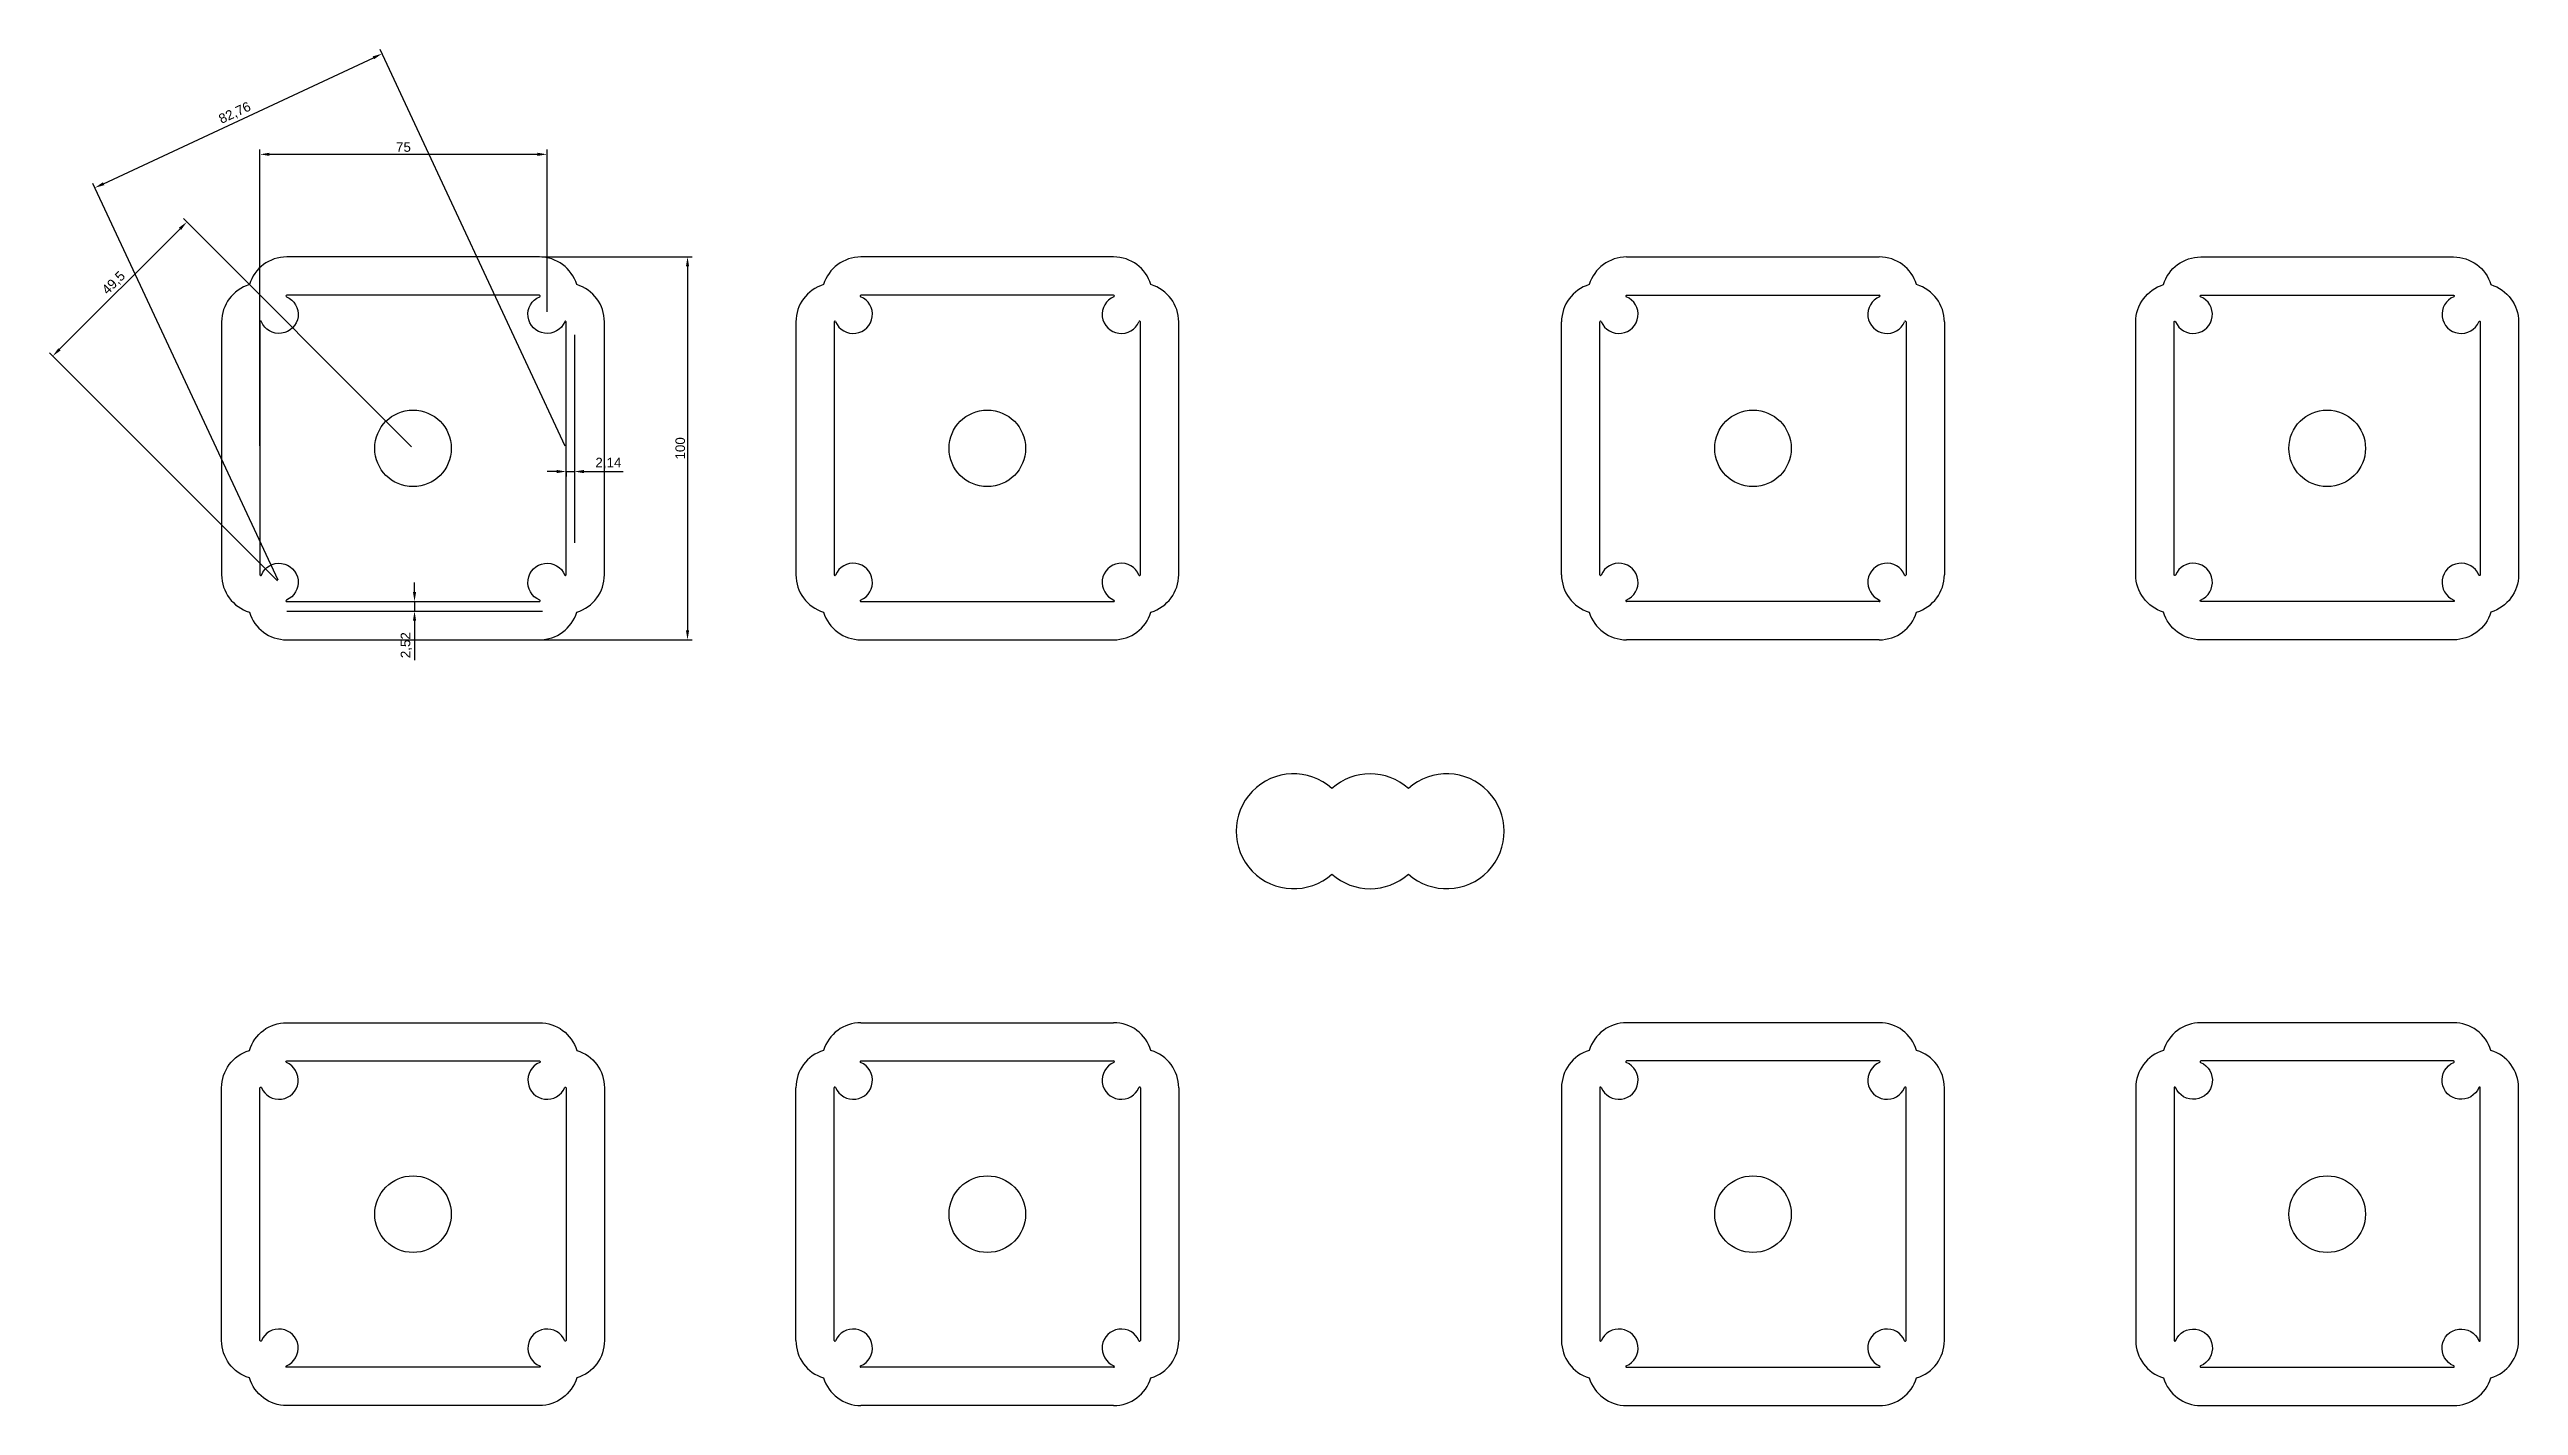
# Model space of a CAD drawing. Header units: millimetres. Extents: x -345 to 300, y -150 to 204.
import ezdxf

# ---------------------------------------------------------------- set-up
doc = ezdxf.new("R2010")
doc.units = ezdxf.units.MM
doc.layers.add('Exploded', color=1, linetype='Continuous')
doc.layers.add('Polyline', color=5, linetype='Continuous')
doc.styles.get("Standard").update_dxf_attribs({"font": 'arial.ttf'})
doc.dimstyles.new('ISO-25', dxfattribs={"dimtxt": 2.5, "dimasz": 2.5, "dimexe": 1.25, "dimexo": 0.625, "dimtad": 1, "dimtxsty": 'Standard', "dimcen": 2.5, "dimadec": 0, "dimazin": 0, "dimtfac": 1, "dimtmove": 0, "dimatfit": 3, "dimfxl": 1, "dimarcsym": 0})

# ---------------------------------------------------------------- blocks, each defined once
blk = doc.blocks.new('*D4')
at = {"color": 0, "lineweight": -2}
for p, q in [((-290, 100.62), (-290, 178.04)), ((-287.5, 176.79), (-217.5, 176.79)), ((-215, 135.62), (-215, 178.04))]:
    blk.add_line(p, q, dxfattribs=at)
at = {"color": 0}
for points in [[(-287.5, 177.2), (-287.5, 176.37), (-290, 176.79)], [(-217.5, 177.2), (-217.5, 176.37), (-215, 176.79)]]:
    blk.add_solid(points, dxfattribs=at)
at = {"layer": 'Defpoints', "color": 0}
for p in [(-215, 176.79), (-215, 135), (-290, 100)]:
    blk.add_point(p, dxfattribs=at)
at = {"color": 0, "insert": (-252.5, 178.68), "char_height": 2.5, "attachment_point": 5}
blk.add_mtext('75', dxfattribs=at)
blk = doc.blocks.new('*D5')
at = {"color": 0, "lineweight": -2}
for p, q in [((-342.34, 125.87), (-310.87, 157.34)), ((-250.44, 100.44), (-309.99, 159.99)), ((-285.44, 65.44), (-344.99, 124.99))]:
    blk.add_line(p, q, dxfattribs=at)
at = {"color": 0}
for points in [[(-311.17, 157.63), (-310.58, 157.04), (-309.11, 159.11)], [(-342.63, 126.17), (-342.04, 125.58), (-344.11, 124.11)]]:
    blk.add_solid(points, dxfattribs=at)
at = {"layer": 'Defpoints', "color": 0}
for p in [(-309.11, 159.11), (-250, 100), (-285, 65)]:
    blk.add_point(p, dxfattribs=at)
at = {"color": 0, "insert": (-328.11, 143.11), "char_height": 2.5, "attachment_point": 5, "rotation": 45}
blk.add_mtext('49,5', dxfattribs=at)
blk = doc.blocks.new('*D6')
at = {"color": 0, "lineweight": -2}
for p, q in [((-330.83, 169.12), (-260.36, 202)), ((-210.26, 100.57), (-258.62, 204.19)), ((-285.26, 65.57), (-333.62, 169.19))]:
    blk.add_line(p, q, dxfattribs=at)
at = {"color": 0}
for points in [[(-260.54, 202.38), (-260.18, 201.63), (-258.1, 203.06)], [(-331.01, 169.5), (-330.65, 168.74), (-333.1, 168.06)]]:
    blk.add_solid(points, dxfattribs=at)
at = {"layer": 'Defpoints', "color": 0}
for p in [(-258.1, 203.06), (-210, 100), (-285, 65)]:
    blk.add_point(p, dxfattribs=at)
at = {"color": 0, "insert": (-296.5, 187.49), "char_height": 2.5, "attachment_point": 5, "rotation": 25.01689}
blk.add_mtext('82,76', dxfattribs=at)
blk = doc.blocks.new('*D8')
at = {"color": 0, "lineweight": -2}
for p, q in [((-249.61, 62.5), (-249.61, 65)), ((-249.61, 60), (-249.61, 57.48)), ((-249.38, 60), (-248.36, 60)), ((-249.61, 54.98), (-249.61, 44.72)), ((-249.38, 57.48), (-248.36, 57.48))]:
    blk.add_line(p, q, dxfattribs=at)
at = {"color": 0}
for points in [[(-250.03, 62.5), (-249.2, 62.5), (-249.61, 60)], [(-250.03, 54.98), (-249.2, 54.98), (-249.61, 57.48)]]:
    blk.add_solid(points, dxfattribs=at)
at = {"layer": 'Defpoints', "color": 0}
for p in [(-250, 60), (-250, 57.48), (-249.61, 57.48)]:
    blk.add_point(p, dxfattribs=at)
at = {"color": 0, "insert": (-251.74, 48.6), "char_height": 2.5, "attachment_point": 5, "rotation": 90}
blk.add_mtext('2,52', dxfattribs=at)
blk = doc.blocks.new('*D9')
at = {"color": 0, "lineweight": -2}
for p, q in [((-212.5, 93.94), (-215, 93.94)), ((-210, 94.07), (-210, 92.69)), ((-210, 93.94), (-207.86, 93.94)), ((-207.86, 94.07), (-207.86, 92.69)), ((-205.36, 93.94), (-195.08, 93.94))]:
    blk.add_line(p, q, dxfattribs=at)
at = {"color": 0}
for points in [[(-212.5, 94.36), (-212.5, 93.53), (-210, 93.94)], [(-205.36, 94.36), (-205.36, 93.53), (-207.86, 93.94)]]:
    blk.add_solid(points, dxfattribs=at)
at = {"layer": 'Defpoints', "color": 0}
for p in [(-210, 94.69), (-207.86, 94.69), (-207.86, 93.94)]:
    blk.add_point(p, dxfattribs=at)
at = {"color": 0, "insert": (-198.97, 96.07), "char_height": 2.5, "attachment_point": 5}
blk.add_mtext('2,14', dxfattribs=at)
blk = doc.blocks.new('*D10')
at = {"color": 0, "lineweight": -2}
for p, q in [((-216.38, 150), (-177.05, 150)), ((-178.3, 147.5), (-178.3, 52.5)), ((-216.38, 50), (-177.05, 50))]:
    blk.add_line(p, q, dxfattribs=at)
at = {"color": 0}
for points in [[(-178.72, 147.5), (-177.88, 147.5), (-178.3, 150)], [(-178.72, 52.5), (-177.88, 52.5), (-178.3, 50)]]:
    blk.add_solid(points, dxfattribs=at)
at = {"layer": 'Defpoints', "color": 0}
for p in [(-217, 150), (-217, 50), (-178.3, 50)]:
    blk.add_point(p, dxfattribs=at)
at = {"color": 0, "insert": (-180.2, 100), "char_height": 2.5, "attachment_point": 5, "rotation": 90}
blk.add_mtext('100', dxfattribs=at)

msp = doc.modelspace()

# ---------------------------------------------------------------- linework, layer by layer
for p, q in [((-207.858, 129.611), (-207.858, 75.294)), ((-283, 57.48), (-216.226, 57.48))]:
    msp.add_line(p, q)
for centre in [(-250, 100), (-100, 100), (100, 100), (250, 100), (-250, -100), (-100, -100), (100, -100), (250, -100)]:
    msp.add_circle(centre, 10)
at = {"color": 3}
for centre, start, end in [((-20, 0), 48.189685, 311.810315), ((0, 0), 48.189685, 131.810315), ((20, 0), 228.189685, 131.810315), ((0, 0), 228.189685, 311.810315)]:
    msp.add_arc(centre, 15, start, end, dxfattribs=at)
at = {"layer": 'Exploded'}
for p, q in [((-67, 150), (-133, 150)), ((67, 150), (133, 150)), ((-67, 140), (-133, 140)), ((67, 140), (133, 140)), ((-150, 133), (-150, 67)), ((-140, 133), (-140, 67)), ((-60, 67), (-60, 133)), ((-50, 67), (-50, 133)), ((50, 67), (50, 133)), ((60, 67), (60, 133)), ((140, 133), (140, 67)), ((150, 133), (150, 67)), ((-133, 60), (-67, 60)), ((133, 60), (67, 60)), ((-133, 50), (-67, 50)), ((133, 50), (67, 50)), ((-133, -50), (-67, -50)), ((133, -50), (67, -50)), ((-133, -60), (-67, -60)), ((133, -60), (67, -60)), ((-150, -133), (-150, -67)), ((-140, -133), (-140, -67)), ((-60, -67), (-60, -133)), ((-50, -67), (-50, -133)), ((50, -67), (50, -133)), ((60, -67), (60, -133)), ((140, -133), (140, -67)), ((150, -133), (150, -67)), ((-67, -140), (-133, -140)), ((67, -140), (133, -140)), ((-67, -150), (-133, -150)), ((67, -150), (133, -150))]:
    msp.add_line(p, q, dxfattribs=at)
for centre, radius, start, end in [((-133, 139.8), 10.2, 90, 163.125506), ((-67, 139.8), 10.2, 16.874494, 90), ((67, 139.8), 10.2, 90, 163.125506), ((133, 139.8), 10.2, 16.874494, 90), ((-139.8, 133), 10.2, 106.874494, 180), ((-60.2, 133), 10.2, 360, 73.125506), ((60.2, 133), 10.2, 106.874494, 180), ((139.8, 133), 10.2, 360, 73.125506), ((-135, 135), 5, 202.619865, 67.380135), ((-133, 139.8), 0.2, 90, 247.380135), ((-65, 135), 5, 112.619865, 337.380135), ((-67, 139.8), 0.2, 292.619865, 90), ((65, 135), 5, 202.619865, 67.380135), ((67, 139.8), 0.2, 90, 247.380135), ((135, 135), 5, 112.619865, 337.380135), ((133, 139.8), 0.2, 292.619865, 90), ((-139.8, 133), 0.2, 22.619865, 180), ((-60.2, 133), 0.2, 0, 157.380135), ((60.2, 133), 0.2, 22.619865, 180), ((139.8, 133), 0.2, 0, 157.380135), ((-139.8, 67), 10.2, 180, 253.125506), ((-139.8, 67), 0.2, 180, 337.380135), ((-135, 65), 5, 292.619865, 157.380135), ((-65, 65), 5, 22.619865, 247.380135), ((-60.2, 67), 0.2, 202.619865, 0), ((-60.2, 67), 10.2, 286.874494, 360), ((60.2, 67), 10.2, 180, 253.125506), ((60.2, 67), 0.2, 180, 337.380135), ((65, 65), 5, 292.619865, 157.380135), ((135, 65), 5, 22.619865, 247.380135), ((139.8, 67), 0.2, 202.619865, 0), ((139.8, 67), 10.2, 286.874494, 0), ((-133, 60.2), 0.2, 112.619865, 270), ((-67, 60.2), 0.2, 270, 67.380135), ((67, 60.2), 0.2, 112.619865, 270), ((133, 60.2), 0.2, 270, 67.380135), ((-133, 60.2), 10.2, 196.874494, 270), ((-67, 60.2), 10.2, 270, 343.125506), ((67, 60.2), 10.2, 196.874494, 270), ((133, 60.2), 10.2, 270, 343.125506), ((-133, -60.2), 10.2, 90, 163.125506), ((-67, -60.2), 10.2, 16.874494, 90), ((67, -60.2), 10.2, 90, 163.125506), ((133, -60.2), 10.2, 16.874494, 90), ((-139.8, -67), 10.2, 106.874494, 180), ((-60.2, -67), 10.2, 0, 73.125506), ((60.2, -67), 10.2, 106.874494, 180), ((139.8, -67), 10.2, 0, 73.125506), ((-135, -65), 5, 202.619865, 67.380135), ((-133, -60.2), 0.2, 90, 247.380135), ((-65, -65), 5, 112.619865, 337.380135), ((-67, -60.2), 0.2, 292.619865, 90), ((65, -65), 5, 202.619865, 67.380135), ((67, -60.2), 0.2, 90, 247.380135), ((135, -65), 5, 112.619865, 337.380135), ((133, -60.2), 0.2, 292.619865, 90), ((-139.8, -67), 0.2, 22.619865, 180), ((-60.2, -67), 0.2, 0, 157.380135), ((60.2, -67), 0.2, 22.619865, 180), ((139.8, -67), 0.2, 0, 157.380135), ((-139.8, -133), 10.2, 180, 253.125506), ((-139.8, -133), 0.2, 180, 337.380135), ((-135, -135), 5, 292.619865, 157.380135), ((-65, -135), 5, 22.619865, 247.380135), ((-60.2, -133), 0.2, 202.619865, 0), ((-60.2, -133), 10.2, 286.874494, 0), ((60.2, -133), 10.2, 180, 253.125506), ((60.2, -133), 0.2, 180, 337.380135), ((65, -135), 5, 292.619865, 157.380135), ((135, -135), 5, 22.619865, 247.380135), ((139.8, -133), 0.2, 202.619865, 0), ((139.8, -133), 10.2, 286.874494, 0), ((-133, -139.8), 0.2, 112.619865, 270), ((-67, -139.8), 0.2, 270, 67.380135), ((67, -139.8), 0.2, 112.619865, 270), ((133, -139.8), 0.2, 270, 67.380135), ((-133, -139.8), 10.2, 196.874494, 270), ((-67, -139.8), 10.2, 270, 343.125506), ((67, -139.8), 10.2, 196.874494, 270), ((133, -139.8), 10.2, 270, 343.125506)]:
    msp.add_arc(centre, radius, start, end, dxfattribs=at)
at = {"layer": 'Polyline'}
for points in [[(-292.761, 142.761, 0.3303578), (-300, 133), (-300, 67, 0.3303578), (-292.761, 57.239, 0.3303578), (-283, 50), (-217, 50, 0.3303578), (-207.239, 57.239, 0.3303578), (-200, 67), (-200, 133, 0.3303578), (-207.239, 142.761, 0.3303578), (-217, 150), (-283, 150, 0.3303578)], [(292.761, 142.761, -0.3303578), (300, 133), (300, 67, -0.3303578), (292.761, 57.239, -0.3303578), (283, 50), (217, 50, -0.3303578), (207.239, 57.239, -0.3303578), (200, 67), (200, 133, -0.3303578), (207.239, 142.761, -0.3303578), (217, 150), (283, 150, -0.3303578)], [(-289.615, 133.077, 0.8198039), (-290, 133), (-290, 67, 0.8198039), (-289.615, 66.923, -1.4932221), (-283.077, 60.385, 0.8198039), (-283, 60), (-217, 60, 0.8198039), (-216.923, 60.385, -1.4932221), (-210.385, 66.923, 0.8198039), (-210, 67), (-210, 133, 0.8198039), (-210.385, 133.077, -1.4932221), (-216.923, 139.615, 0.8198039), (-217, 140), (-283, 140, 0.8198039), (-283.077, 139.615, -1.4932221)], [(289.615, 133.077, -0.8198039), (290, 133), (290, 67, -0.8198039), (289.615, 66.923, 1.4932221), (283.077, 60.385, -0.8198039), (283, 60), (217, 60, -0.8198039), (216.923, 60.385, 1.4932221), (210.385, 66.923, -0.8198039), (210, 67), (210, 133, -0.8198039), (210.385, 133.077, 1.4932221), (216.923, 139.615, -0.8198039), (217, 140), (283, 140, -0.8198039), (283.077, 139.615, 1.4932221)], [(-292.761, -142.761, -0.3303578), (-300, -133), (-300, -67, -0.3303578), (-292.761, -57.239, -0.3303578), (-283, -50), (-217, -50, -0.3303578), (-207.239, -57.239, -0.3303578), (-200, -67), (-200, -133, -0.3303578), (-207.239, -142.761, -0.3303578), (-217, -150), (-283, -150, -0.3303578)], [(292.761, -142.761, 0.3303578), (300, -133), (300, -67, 0.3303578), (292.761, -57.239, 0.3303578), (283, -50), (217, -50, 0.3303578), (207.239, -57.239, 0.3303578), (200, -67), (200, -133, 0.3303578), (207.239, -142.761, 0.3303578), (217, -150), (283, -150, 0.3303578)], [(-289.615, -133.077, -0.8198039), (-290, -133), (-290, -67, -0.8198039), (-289.615, -66.923, 1.4932221), (-283.077, -60.385, -0.8198039), (-283, -60), (-217, -60, -0.8198039), (-216.923, -60.385, 1.4932221), (-210.385, -66.923, -0.8198039), (-210, -67), (-210, -133, -0.8198039), (-210.385, -133.077, 1.4932221), (-216.923, -139.615, -0.8198039), (-217, -140), (-283, -140, -0.8198039), (-283.077, -139.615, 1.4932221)], [(289.615, -133.077, 0.8198039), (290, -133), (290, -67, 0.8198039), (289.615, -66.923, -1.4932221), (283.077, -60.385, 0.8198039), (283, -60), (217, -60, 0.8198039), (216.923, -60.385, -1.4932221), (210.385, -66.923, 0.8198039), (210, -67), (210, -133, 0.8198039), (210.385, -133.077, -1.4932221), (216.923, -139.615, 0.8198039), (217, -140), (283, -140, 0.8198039), (283.077, -139.615, -1.4932221)]]:
    msp.add_lwpolyline(points, format="xyb", close=True, dxfattribs=at)

# ---------------------------------------------------------------- dimensions: what is measured, and where the dimension line sits
for p2, distance, picture, middle in [((-210, 100), 113.732, '*D6', (-296.495, 187.49)), ((-250, 100), 83.59, '*D5', (-328.111, 143.111))]:
    dim = msp.add_aligned_dim(p1=(-285, 65), p2=p2, distance=distance, dimstyle='ISO-25')
    dim.commit()
    dim.dimension.update_dxf_attribs({"geometry": picture, "text_midpoint": middle})
for base, p1, p2, picture, middle in [((-215, 176.787), (-290, 100), (-215, 135), '*D4', (-252.5, 178.683)), ((-207.858, 93.942), (-210, 94.693), (-207.858, 94.693), '*D9', (-198.97, 96.069))]:
    dim = msp.add_linear_dim(base=base, p1=p1, p2=p2, dimstyle='ISO-25')
    dim.commit()
    dim.dimension.update_dxf_attribs({"geometry": picture, "text_midpoint": middle})
for base, p1, p2, picture, middle in [((-178.3, 50), (-217, 150), (-217, 50), '*D10', (-180.201, 100)), ((-249.613, 57.48), (-250, 60), (-250, 57.48), '*D8', (-251.741, 48.599))]:
    dim = msp.add_linear_dim(base=base, p1=p1, p2=p2, angle=90, dimstyle='ISO-25')
    dim.commit()
    dim.dimension.update_dxf_attribs({"geometry": picture, "text_midpoint": middle})

doc.saveas('drawing.dxf')
